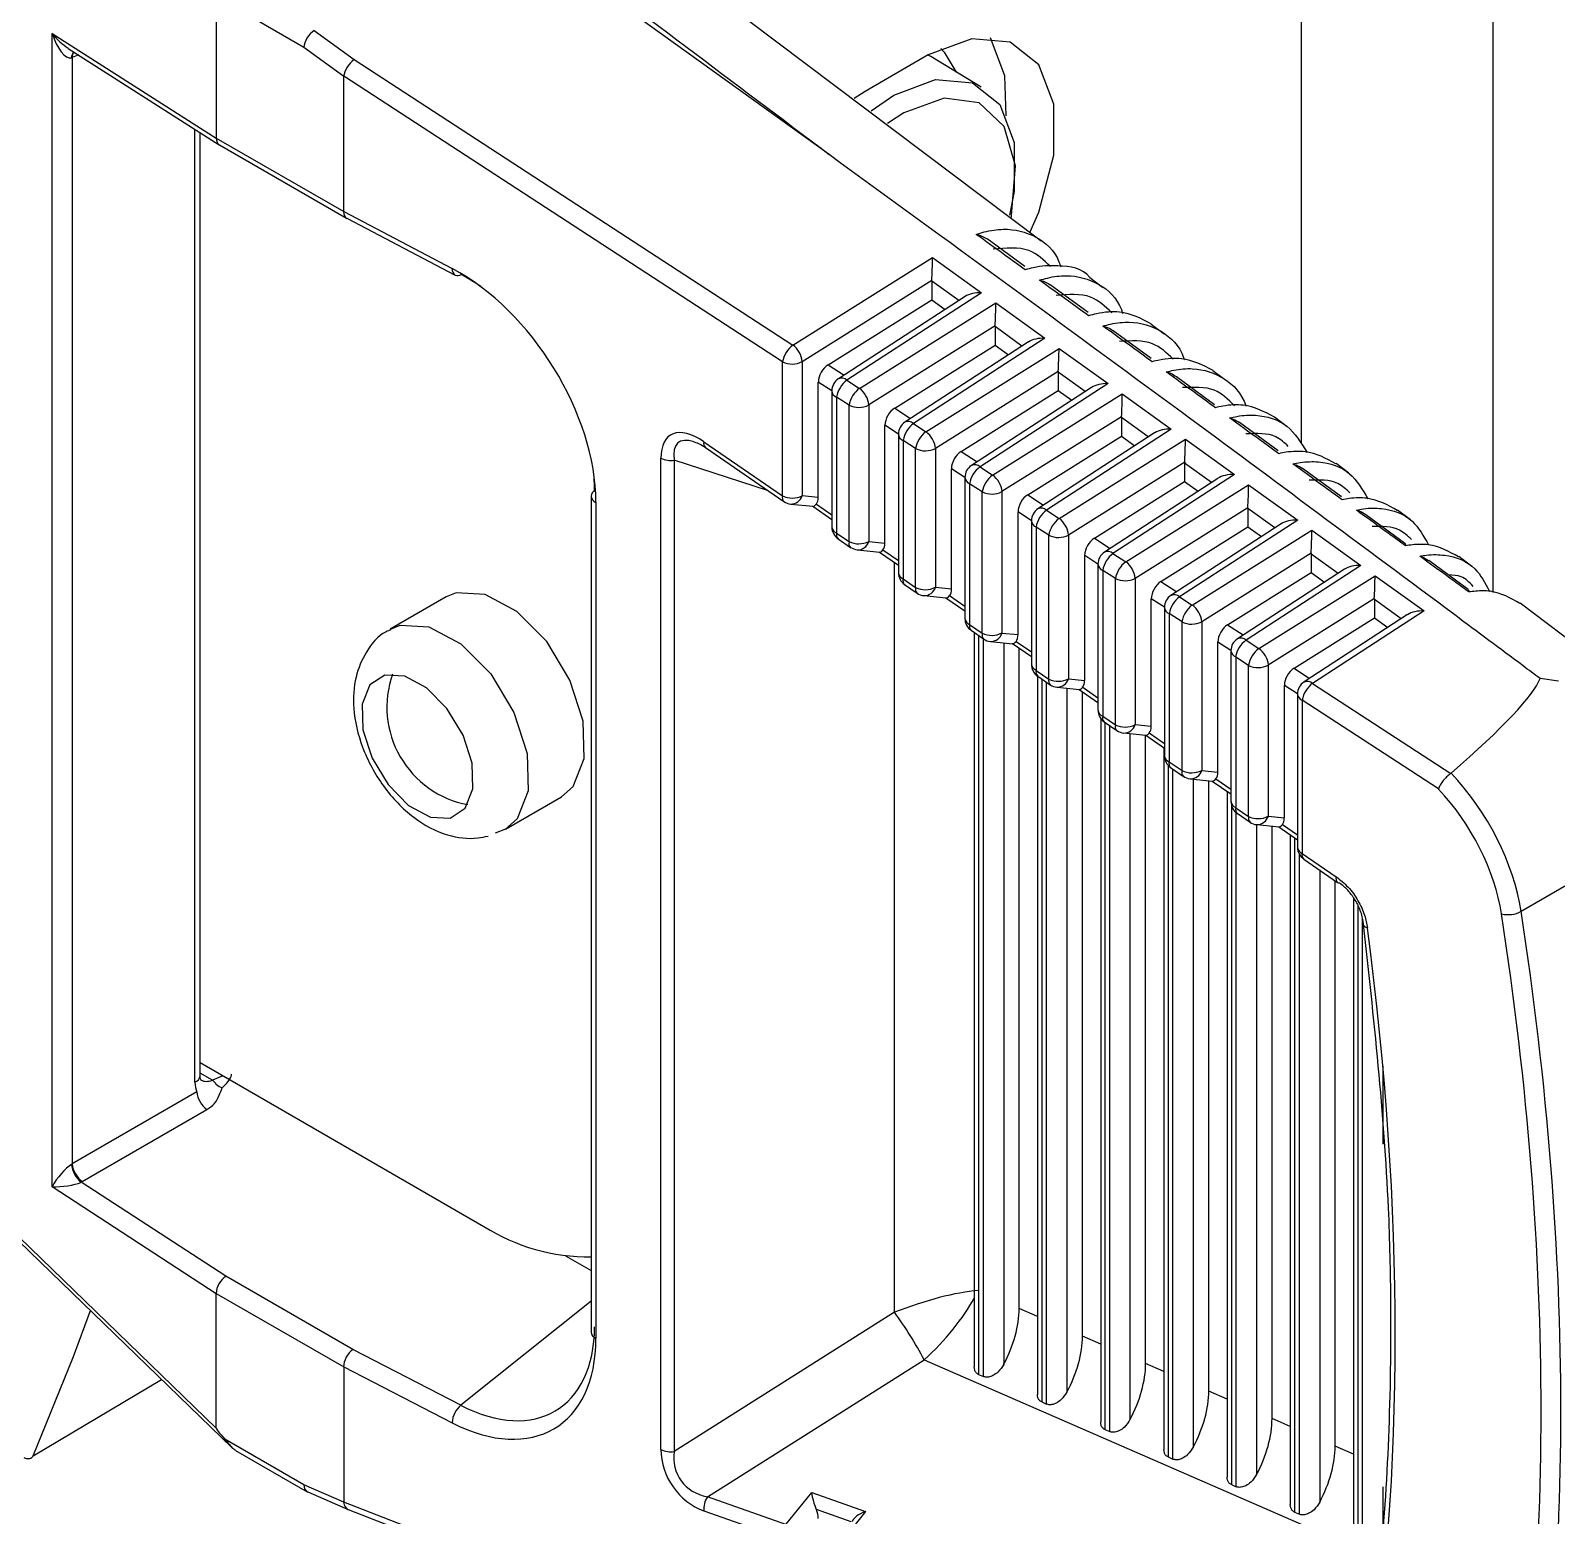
# Model space of a CAD drawing. Extents: x 2 to 136, y 1 to 99.
# Drawn here: x 102.617 to 103.675, y 80.724 to 81.753 of the extents above; entities that cross this region are included whole.
import ezdxf

# ---------------------------------------------------------------- set-up
doc = ezdxf.new("R2010")
doc.units = 0
doc.header["$MEASUREMENT"] = 0
doc.layers.add('OBJECT', color=7, linetype='CONTINUOUS')

msp = doc.modelspace()

# ---------------------------------------------------------------- linework, layer by layer
at = {"layer": 'OBJECT'}
for p, q in [((103.4985, 81.467), (103.4985, 88.5023)), ((103.6315, 81.3637), (103.6315, 88.4256)), ((103.1709, 81.6674), (102.9669, 81.8141)), ((103.3179, 81.6074), (103.0359, 81.82)), ((102.7459, 81.7724), (102.7459, 81.6789)), ((102.8066, 81.7417), (102.7517, 81.7733)), ((102.632, 81.7515), (102.7459, 81.6789)), ((102.632, 80.9517), (102.632, 81.7515)), ((102.8137, 81.7534), (102.8416, 81.7333)), ((102.6432, 81.7411), (102.7479, 81.6743)), ((102.8343, 81.7217), (102.8066, 81.7417)), ((102.6505, 81.7365), (102.6459, 81.7347)), ((102.6459, 81.7347), (102.6459, 80.9674)), ((102.8416, 81.7333), (103.1458, 81.5353)), ((103.2397, 81.7365), (103.1959, 81.7112)), ((103.2414, 81.7354), (103.2396, 81.7364)), ((103.2765, 81.7141), (103.2414, 81.7354)), ((103.1386, 81.5237), (102.8343, 81.7218)), ((102.8343, 81.6279), (102.8343, 81.7217)), ((103.1959, 81.7112), (103.1882, 81.7063)), ((103.2228, 81.6965), (103.2114, 81.689)), ((102.731, 81.0242), (102.731, 81.6851)), ((102.7346, 81.0287), (102.7346, 81.6828)), ((102.7459, 81.6789), (102.8343, 81.6279)), ((102.7459, 81.6789), (102.7459, 81.6789)), ((102.748, 81.6743), (102.8363, 81.6233)), ((102.8343, 81.6279), (102.9096, 81.5884)), ((102.8343, 81.6279), (102.8343, 81.6279)), ((102.8364, 81.6233), (102.9116, 81.5838)), ((103.3066, 81.5899), (103.2805, 81.6089)), ((103.1458, 81.5353), (103.2427, 81.5961)), ((103.2427, 81.5961), (103.2767, 81.5716)), ((103.2422, 81.5802), (103.1523, 81.5238)), ((103.2422, 81.5796), (103.2422, 81.5668)), ((103.2608, 81.5662), (103.2422, 81.5796)), ((103.3606, 81.5752), (103.3517, 81.5819)), ((103.2652, 81.569), (103.1774, 81.5119)), ((103.2767, 81.5716), (103.1833, 81.5109)), ((103.3505, 81.558), (103.3242, 81.5771)), ((103.1702, 81.5217), (103.2422, 81.5668)), ((103.1919, 81.5053), (103.2866, 81.5646)), ((103.2422, 81.5668), (103.2515, 81.5601)), ((103.2866, 81.5646), (103.3206, 81.5401)), ((103.286, 81.5486), (103.1985, 81.4938)), ((103.286, 81.5481), (103.286, 81.5353)), ((103.3047, 81.5346), (103.286, 81.5481)), ((103.4033, 81.543), (103.3944, 81.5497)), ((103.3091, 81.5375), (103.2235, 81.4819)), ((103.3206, 81.5401), (103.2294, 81.4809)), ((103.3944, 81.526), (103.368, 81.5453)), ((103.2164, 81.4916), (103.286, 81.5353)), ((103.2381, 81.4752), (103.3304, 81.533)), ((103.286, 81.5353), (103.2953, 81.5286)), ((103.3304, 81.533), (103.3644, 81.5086)), ((103.1386, 81.4307), (103.1386, 81.5237)), ((103.1523, 81.5238), (103.1523, 81.4309)), ((103.1702, 81.5217), (103.1813, 81.5145)), ((103.3299, 81.5171), (103.2446, 81.4637)), ((103.3299, 81.5165), (103.3299, 81.5038)), ((103.3485, 81.5031), (103.3299, 81.5165)), ((103.4443, 81.5121), (103.4371, 81.5175)), ((103.1634, 81.4298), (103.1634, 81.5097)), ((103.1728, 81.5036), (103.1634, 81.5097)), ((103.1833, 81.5109), (103.1919, 81.5053)), ((103.3529, 81.506), (103.2696, 81.4518)), ((103.3644, 81.5086), (103.2756, 81.4508)), ((103.4383, 81.494), (103.4118, 81.5134)), ((103.1728, 81.5035), (103.1728, 81.4092)), ((103.1848, 81.4936), (103.1761, 81.4992)), ((103.1761, 81.4992), (103.1761, 81.4049)), ((103.2625, 81.4616), (103.3299, 81.5038)), ((103.2843, 81.4452), (103.3742, 81.5015)), ((103.3299, 81.5038), (103.3392, 81.4971)), ((103.3742, 81.5015), (103.4082, 81.4771)), ((103.1848, 81.399), (103.1848, 81.4936)), ((103.1985, 81.4938), (103.1985, 81.3991)), ((103.2164, 81.4916), (103.2274, 81.4844)), ((103.3737, 81.4856), (103.2908, 81.4337)), ((103.3737, 81.485), (103.3737, 81.4722)), ((103.3923, 81.4716), (103.3737, 81.485)), ((103.4887, 81.4786), (103.4798, 81.4853)), ((103.2096, 81.398), (103.2096, 81.4797)), ((103.219, 81.4736), (103.2096, 81.4797)), ((103.219, 81.4735), (103.219, 81.3775)), ((103.2294, 81.4809), (103.2381, 81.4752)), ((103.3967, 81.4745), (103.3158, 81.4218)), ((103.4082, 81.4771), (103.3217, 81.4208)), ((103.4823, 81.462), (103.4555, 81.4816)), ((103.0841, 81.4682), (103.1386, 81.4307)), ((103.0851, 81.4643), (103.1396, 81.4268)), ((103.2309, 81.4635), (103.2223, 81.4692)), ((103.2223, 81.4692), (103.2223, 81.3732)), ((103.2309, 81.3672), (103.2309, 81.4635)), ((103.2446, 81.4637), (103.2446, 81.3674)), ((103.3087, 81.4315), (103.3737, 81.4722)), ((103.3305, 81.4151), (103.4181, 81.47)), ((103.3737, 81.4722), (103.383, 81.4655)), ((103.4181, 81.47), (103.4521, 81.4455)), ((103.0542, 80.7693), (103.0542, 81.4568)), ((103.0635, 81.4555), (103.0635, 80.768)), ((103.1283, 81.4345), (103.0635, 81.4555)), ((103.2625, 81.4616), (103.2736, 81.4544)), ((103.4176, 81.4541), (103.337, 81.4036)), ((103.4175, 81.4535), (103.4175, 81.4407)), ((103.4362, 81.4401), (103.4175, 81.4535)), ((103.5314, 81.4464), (103.5225, 81.4531)), ((103.2558, 81.3663), (103.2558, 81.4496)), ((103.2651, 81.4436), (103.2558, 81.4496)), ((103.2651, 81.4435), (103.2651, 81.3457)), ((103.2756, 81.4508), (103.2843, 81.4452)), ((103.4406, 81.4429), (103.3619, 81.3918)), ((103.4521, 81.4455), (103.3678, 81.3908)), ((103.5262, 81.43), (103.4993, 81.4497)), ((103.0059, 81.4306), (103.0059, 80.8508)), ((103.1523, 81.4309), (103.1634, 81.4298)), ((103.2771, 81.4335), (103.2684, 81.4392)), ((103.2684, 81.4392), (103.2684, 81.3415)), ((103.2771, 81.3355), (103.2771, 81.4335)), ((103.2908, 81.4337), (103.2908, 81.3356)), ((103.3087, 81.4315), (103.3197, 81.4244)), ((103.3549, 81.4015), (103.4175, 81.4407)), ((103.3767, 81.385), (103.4619, 81.4385)), ((103.4175, 81.4407), (103.4269, 81.434)), ((103.4619, 81.4385), (103.4959, 81.414)), ((103.0092, 81.4263), (103.0092, 80.8466)), ((103.1443, 81.4251), (103.1598, 81.4235)), ((103.1596, 81.4235), (103.1728, 81.4144)), ((103.1621, 81.4251), (103.1728, 81.4177)), ((103.3217, 81.4208), (103.3305, 81.4151)), ((103.4614, 81.4225), (103.3832, 81.3735)), ((103.4614, 81.422), (103.4614, 81.4092)), ((103.48, 81.4085), (103.4614, 81.422)), ((103.5741, 81.4141), (103.5651, 81.4209)), ((103.302, 81.3345), (103.302, 81.4196)), ((103.3112, 81.4135), (103.302, 81.4196)), ((103.3112, 81.4134), (103.3112, 81.314)), ((103.4844, 81.4114), (103.408, 81.3617)), ((103.4959, 81.414), (103.414, 81.3607)), ((103.5701, 81.3979), (103.5431, 81.4177)), ((103.1761, 81.4049), (103.1848, 81.399)), ((103.1772, 81.401), (103.1858, 81.395)), ((103.1985, 81.3991), (103.2096, 81.398)), ((103.3233, 81.4034), (103.3145, 81.4091)), ((103.3145, 81.4091), (103.3145, 81.3097)), ((103.3233, 81.3037), (103.3233, 81.4034)), ((103.337, 81.4036), (103.337, 81.3039)), ((103.3549, 81.4015), (103.3658, 81.3943)), ((103.4011, 81.3714), (103.4614, 81.4092)), ((103.4228, 81.355), (103.5058, 81.4069)), ((103.4614, 81.4092), (103.4707, 81.4025)), ((103.5058, 81.4069), (103.5398, 81.3825)), ((103.1905, 81.3933), (103.206, 81.3918)), ((103.2058, 81.3918), (103.219, 81.3827)), ((103.2082, 81.3933), (103.219, 81.386)), ((103.3482, 81.3028), (103.3482, 81.3895)), ((103.3574, 81.3835), (103.3482, 81.3895)), ((103.3678, 81.3908), (103.3767, 81.385)), ((103.5052, 81.391), (103.4294, 81.3435)), ((103.5052, 81.3904), (103.5052, 81.3777)), ((103.5239, 81.377), (103.5052, 81.3904)), ((103.6167, 81.3818), (103.6077, 81.3886)), ((103.2162, 80.8646), (103.2162, 81.3846)), ((103.3574, 81.3834), (103.3574, 81.2823)), ((103.3695, 81.3734), (103.3607, 81.3791)), ((103.3607, 81.3791), (103.3607, 81.278)), ((103.4472, 81.3413), (103.5052, 81.3777)), ((103.5283, 81.3799), (103.4542, 81.3317)), ((103.5398, 81.3825), (103.4601, 81.3307)), ((103.5052, 81.3777), (103.5146, 81.371)), ((103.6142, 81.3659), (103.5868, 81.386)), ((103.2223, 81.3732), (103.2309, 81.3672)), ((103.2233, 81.3692), (103.232, 81.3633)), ((103.2446, 81.3674), (103.2558, 81.3663)), ((103.3695, 81.2719), (103.3695, 81.3734)), ((103.3832, 81.3735), (103.3832, 81.2721)), ((103.4011, 81.3714), (103.412, 81.3643)), ((103.469, 81.3249), (103.5496, 81.3754)), ((103.5496, 81.3754), (103.5836, 81.351)), ((102.9053, 81.3607), (102.8664, 81.3382)), ((103.2366, 81.3616), (103.2522, 81.36)), ((103.2519, 81.36), (103.2651, 81.351)), ((103.2544, 81.3616), (103.2651, 81.3542)), ((103.3943, 81.271), (103.3943, 81.3594)), ((103.4035, 81.3535), (103.3943, 81.3594)), ((103.414, 81.3607), (103.4228, 81.355)), ((103.5491, 81.3595), (103.4755, 81.3134)), ((103.5491, 81.3589), (103.5491, 81.3461)), ((103.5677, 81.3455), (103.5491, 81.3589)), ((103.7289, 81.2966), (103.6502, 81.3564)), ((103.4035, 81.3534), (103.4035, 81.2506)), ((103.4157, 81.3433), (103.4068, 81.3491)), ((103.4068, 81.3491), (103.4068, 81.2463)), ((103.4934, 81.3113), (103.5491, 81.3461)), ((103.5721, 81.3484), (103.5003, 81.3017)), ((103.5836, 81.351), (103.5063, 81.3007)), ((103.5491, 81.3461), (103.5584, 81.3394)), ((103.2684, 81.3415), (103.2771, 81.3355)), ((103.2694, 81.3375), (103.2781, 81.3315)), ((103.2716, 81.336), (103.2716, 80.8267)), ((103.2908, 81.3356), (103.302, 81.3345)), ((103.4157, 81.2402), (103.4157, 81.3433)), ((103.4294, 81.3435), (103.4294, 81.2404)), ((103.4472, 81.3413), (103.4581, 81.3343)), ((103.2745, 81.334), (103.2745, 80.8215)), ((103.2779, 80.82), (103.2779, 81.3317)), ((103.2828, 81.3298), (103.2983, 81.3282)), ((103.292, 81.3289), (103.292, 80.8283)), ((103.2981, 81.3283), (103.3112, 81.3193)), ((103.3006, 81.3298), (103.3112, 81.3225)), ((103.3027, 80.8672), (103.3027, 81.3251)), ((103.4405, 81.2392), (103.4405, 81.3294)), ((103.4496, 81.3234), (103.4405, 81.3294)), ((103.4601, 81.3307), (103.469, 81.3249)), ((103.4496, 81.3233), (103.4496, 81.2188)), ((103.4618, 81.3132), (103.4529, 81.319)), ((103.4529, 81.319), (103.4529, 81.2145)), ((103.3145, 81.3097), (103.3233, 81.3037)), ((103.3154, 81.3059), (103.3154, 80.8076)), ((103.3156, 81.3058), (103.3243, 81.2998)), ((103.3184, 81.3038), (103.3184, 80.8024)), ((103.337, 81.3039), (103.3482, 81.3028)), ((103.4618, 81.2084), (103.4618, 81.3132)), ((103.4755, 81.3134), (103.4755, 81.2086)), ((103.4934, 81.3113), (103.5042, 81.3042)), ((103.6769, 81.3022), (103.664, 81.3041)), ((103.3217, 80.8009), (103.3217, 81.3015)), ((103.329, 81.298), (103.3445, 81.2965)), ((103.3358, 81.2974), (103.3358, 80.8092)), ((103.3443, 81.2965), (103.3574, 81.2875)), ((103.3466, 80.8481), (103.3466, 81.295)), ((103.3468, 81.2981), (103.3574, 81.2908)), ((103.4867, 81.2075), (103.4867, 81.2993)), ((103.4958, 81.2934), (103.4867, 81.2993)), ((103.4958, 81.2933), (103.4958, 81.1871)), ((103.5063, 81.3007), (103.6021, 81.2383)), ((103.4991, 81.289), (103.4991, 81.1828)), ((103.5936, 81.2275), (103.4991, 81.289)), ((103.3593, 81.2764), (103.3593, 80.7885)), ((103.3607, 81.278), (103.3695, 81.2719)), ((103.3617, 81.274), (103.3705, 81.268)), ((103.3622, 81.2737), (103.3622, 80.7833)), ((103.3832, 81.2721), (103.3943, 81.271)), ((103.3656, 80.7818), (103.3656, 81.2714)), ((103.3752, 81.2663), (103.3907, 81.2647)), ((103.3796, 81.2658), (103.3796, 80.7901)), ((103.3904, 80.829), (103.3904, 81.2648)), ((103.3905, 81.2648), (103.4035, 81.2558)), ((103.393, 81.2663), (103.4035, 81.259)), ((103.4031, 81.2561), (103.4031, 80.7694)), ((103.4061, 81.2439), (103.4061, 80.7642)), ((103.4068, 81.2463), (103.4157, 81.2402)), ((103.4078, 81.2423), (103.4167, 81.2362)), ((103.4094, 80.7627), (103.4094, 81.2412)), ((103.4294, 81.2404), (103.4405, 81.2392)), ((103.4213, 81.2345), (103.4369, 81.233)), ((103.4235, 81.2343), (103.4235, 80.771)), ((103.4342, 80.8099), (103.4342, 81.2332)), ((103.4367, 81.233), (103.4496, 81.2241)), ((103.4391, 81.2345), (103.4496, 81.2273)), ((103.6021, 81.2383), (103.6023, 81.2385)), ((102.9464, 81.1996), (102.9853, 81.2221)), ((103.447, 81.2259), (103.447, 80.7503)), ((103.4499, 81.2165), (103.4499, 80.7451)), ((103.4529, 81.2145), (103.4618, 81.2084)), ((103.4532, 80.7436), (103.4532, 81.2111)), ((103.454, 81.2106), (103.4629, 81.2045)), ((103.4755, 81.2086), (103.4867, 81.2075)), ((102.9464, 81.1996), (102.9394, 81.1968)), ((103.4673, 81.2028), (103.4673, 80.752)), ((103.4675, 81.2028), (103.483, 81.2012)), ((103.4781, 80.7908), (103.4781, 81.2017)), ((103.4828, 81.2012), (103.4958, 81.1923)), ((103.4853, 81.2028), (103.4958, 81.1956)), ((103.4908, 81.1958), (103.4908, 80.7312)), ((103.4937, 81.1937), (103.4937, 80.726)), ((103.7361, 81.1918), (103.6509, 81.1426)), ((103.4971, 80.7245), (103.4971, 81.1821)), ((103.4991, 81.1828), (103.5226, 81.1666)), ((103.5001, 81.1789), (103.5236, 81.1627)), ((103.5112, 81.1713), (103.5112, 80.7329)), ((103.5219, 80.7717), (103.5219, 81.1639)), ((103.5346, 81.152), (103.5346, 80.7121)), ((103.5376, 81.1468), (103.5376, 80.7069)), ((103.5409, 80.7054), (103.5409, 81.1375)), ((102.7346, 81.0378), (102.9315, 80.9241)), ((102.7432, 81.0255), (102.7346, 81.0304)), ((102.7505, 81.0286), (102.7432, 81.0255)), ((103.555, 81.0353), (103.555, 80.9812)), ((102.7324, 81.0174), (102.6459, 80.9674)), ((102.6529, 80.9552), (102.7394, 81.0052)), ((102.5524, 80.9684), (102.757, 80.7706)), ((102.7459, 80.7842), (102.5531, 80.9707)), ((102.7525, 80.8895), (102.6521, 80.9547)), ((102.632, 80.9517), (102.7459, 80.8777)), ((102.9881, 80.9038), (103.0059, 80.8935)), ((102.8405, 80.8387), (102.7525, 80.8895)), ((102.7459, 80.7842), (102.7459, 80.8777)), ((102.7459, 80.8777), (102.8343, 80.8267)), ((102.7459, 80.8777), (102.7459, 80.8777)), ((103.0059, 80.8722), (102.9156, 80.8001)), ((103.2162, 80.8646), (103.0635, 80.768)), ((103.3154, 80.8616), (103.3027, 80.8672)), ((102.9156, 80.8001), (102.8405, 80.8387)), ((103.3593, 80.8425), (103.3466, 80.8481)), ((103.0865, 80.7365), (103.2368, 80.8316)), ((103.2368, 80.8316), (103.5525, 80.6942)), ((103.4031, 80.8234), (103.3904, 80.829)), ((102.6189, 80.7651), (102.708, 80.818)), ((102.8343, 80.8267), (102.8343, 80.7328)), ((102.8343, 80.8267), (102.9096, 80.788)), ((103.2745, 80.8215), (103.2779, 80.82)), ((103.447, 80.8044), (103.4342, 80.8099)), ((103.3184, 80.8024), (103.3217, 80.8009)), ((103.4908, 80.7853), (103.4781, 80.7908)), ((102.8066, 80.7449), (102.7517, 80.7766)), ((103.3622, 80.7833), (103.3656, 80.7818)), ((102.7593, 80.7688), (102.8089, 80.7401)), ((103.4061, 80.7642), (103.4094, 80.7627)), ((103.5346, 80.7662), (103.5219, 80.7717)), ((102.8343, 80.7328), (102.8066, 80.7449)), ((103.4499, 80.7451), (103.4532, 80.7436)), ((103.555, 80.7435), (103.555, 80.7138)), ((102.8093, 80.74), (102.8373, 80.7278)), ((103.1386, 80.6148), (102.8343, 80.7328)), ((103.141, 80.7174), (103.0865, 80.7365)), ((103.141, 80.7174), (103.1589, 80.7395)), ((103.1589, 80.7395), (103.1961, 80.7264)), ((102.8374, 80.7277), (103.1417, 80.6097)), ((103.0841, 80.7268), (103.1386, 80.7077)), ((103.1863, 80.7193), (103.1621, 80.7278)), ((103.1961, 80.7264), (103.1785, 80.7042)), ((103.4937, 80.726), (103.4971, 80.7245))]:
    msp.add_line(p, q, dxfattribs=at)
at = {"layer": 'OBJECT', "flags": 128}
for points in [[(103.2937, 81.6944), (103.2928, 81.722), (103.2829, 81.7484)], [(103.3103, 81.6138), (103.3163, 81.6276), (103.3268, 81.667), (103.3268, 81.7024), (103.3163, 81.7297), (103.2965, 81.7454), (103.27, 81.7478), (103.2397, 81.7365)], [(103.2484, 81.741), (103.2507, 81.7384), (103.2591, 81.7247)], [(103.2, 81.6978), (103.2158, 81.7086), (103.2448, 81.7195), (103.2703, 81.7172), (103.2893, 81.7021), (103.2993, 81.6759), (103.2993, 81.6419), (103.2961, 81.6254)], [(103.2971, 81.6232), (103.2975, 81.6253), (103.3002, 81.6597), (103.2924, 81.6869), (103.2751, 81.7033), (103.2508, 81.7066), (103.2228, 81.6965)], [(102.9853, 81.2221), (102.9934, 81.2292), (103.0011, 81.2486), (103.0003, 81.2745), (102.9912, 81.303), (102.9751, 81.3297), (102.9544, 81.3506), (102.9323, 81.3624), (102.9122, 81.3635), (102.9053, 81.3607)], [(102.8666, 81.3383), (102.8734, 81.341), (102.8934, 81.34), (102.9155, 81.3281), (102.9362, 81.3073), (102.9523, 81.2806), (102.9615, 81.2521), (102.9622, 81.2262), (102.9545, 81.2068), (102.9464, 81.1996)], [(102.8628, 81.3064), (102.8524, 81.2996), (102.8471, 81.2862), (102.8476, 81.2684), (102.8539, 81.2488), (102.865, 81.2305), (102.8792, 81.2161), (102.8944, 81.208), (102.9082, 81.2073), (102.9185, 81.2141), (102.9239, 81.2275), (102.9233, 81.2453), (102.917, 81.2648), (102.9059, 81.2832), (102.8917, 81.2976), (102.8766, 81.3057), (102.8628, 81.3064)], [(103.5443, 81.1311), (103.5434, 81.1315), (103.5426, 81.1319), (103.542, 81.1325), (103.5415, 81.1331), (103.5412, 81.1337), (103.5411, 81.1343), (103.5412, 81.135), (103.5414, 81.1357)], [(102.6189, 80.7651), (102.6469, 80.834), (102.6587, 80.8657)]]:
    msp.add_lwpolyline(points, dxfattribs=at)
at = {"layer": 'OBJECT'}
for centre, radius, start, end in [((102.6516, 81.7345), 0.00619, 138.0804, 179.7259), ((102.6526, 81.7345), 0.00674, 142.7614, 178.146), ((102.9142, 81.5877), 0.00467, 171.7443, 236.497), ((102.9133, 81.5877), 0.00424, 246.7359, 303.6449), ((103.1568, 81.5205), 0.0185, 126.6236, 170.2007), ((103.1359, 81.5222), 0.0165, 5.8549, 53.2354), ((103.1453, 81.5377), 0.0155, 244.5111, 296.9454), ((103.1828, 81.5035), 0.01, 123.0323, 180), ((103.1943, 81.4961), 0.0185, 126.6225, 170.2003), ((103.1796, 81.5069), 0.00546, 46.9466, 113.9363), ((103.203, 81.4905), 0.0185, 126.6225, 170.2003), ((103.1821, 81.4921), 0.0165, 5.8571, 53.2322), ((103.1778, 81.504), 0.00502, 184.958, 250.352), ((103.1914, 81.5076), 0.0155, 244.511, 296.9449), ((103.229, 81.4735), 0.01, 123.0323, 180), ((103.224, 81.4739), 0.00502, 184.9403, 250.3697), ((103.2405, 81.4661), 0.0185, 126.6246, 170.2003), ((103.2257, 81.4769), 0.00546, 46.9441, 113.9359), ((103.2491, 81.4604), 0.0185, 126.6258, 170.1995), ((103.2283, 81.462), 0.0165, 5.854, 53.2364), ((103.0878, 81.4671), 0.00391, 163.0585, 225.9595), ((103.2376, 81.4775), 0.0155, 244.511, 296.9459), ((103.0609, 81.4709), 0.0156, 244.6839, 279.5483), ((103.2751, 81.4435), 0.01, 123.0323, 180), ((103.2719, 81.4468), 0.00546, 46.942, 113.9425), ((103.2701, 81.4439), 0.00501, 184.9377, 250.3723), ((103.2866, 81.436), 0.0185, 126.6258, 170.199), ((103.2953, 81.4303), 0.0185, 126.623, 170.1998), ((103.2745, 81.432), 0.0165, 5.8552, 53.2341), ((103.0105, 81.4303), 0.00463, 119.49, 176.0522), ((103.0109, 81.431), 0.00506, 185.2925, 250.02), ((103.1423, 81.4296), 0.00391, 163.057, 225.961), ((103.1453, 81.4447), 0.0155, 244.5111, 296.9454), ((103.1444, 81.4333), 0.00822, 269.0414, 343.1358), ((103.2838, 81.4475), 0.0155, 244.511, 296.9449), ((103.1453, 81.435), 0.01, 235.4819, 264.2993), ((103.3212, 81.4134), 0.01, 123.0323, 180), ((103.3327, 81.406), 0.0185, 126.6212, 170.2016), ((103.318, 81.4168), 0.00546, 46.9493, 113.9291), ((103.3162, 81.4139), 0.00501, 184.9374, 250.3707), ((103.3415, 81.4003), 0.0185, 126.6261, 170.1992), ((103.3206, 81.4019), 0.0165, 5.854, 53.2364), ((103.1828, 81.4092), 0.01, 180, 235.4819), ((103.178, 81.4097), 0.00517, 186.0146, 249.2954), ((103.1799, 81.4038), 0.00391, 163.0657, 225.9571), ((103.1885, 81.3978), 0.00391, 163.0596, 225.9632), ((103.1914, 81.413), 0.0155, 244.511, 296.9449), ((103.1906, 81.4015), 0.00822, 269.0463, 343.1305), ((103.33, 81.4174), 0.0155, 244.5119, 296.9451), ((103.1915, 81.4033), 0.01, 235.4819, 264.2993), ((103.3674, 81.3834), 0.01, 123.0323, 180), ((103.3789, 81.376), 0.0185, 126.6258, 170.199), ((103.3641, 81.3868), 0.00546, 46.9477, 113.9368), ((103.3624, 81.3838), 0.00502, 184.958, 250.352), ((103.3877, 81.3702), 0.0185, 126.6225, 170.2008), ((103.3668, 81.3719), 0.0165, 5.8543, 53.235), ((103.229, 81.3775), 0.01, 180, 235.4819), ((103.2241, 81.378), 0.00516, 185.9995, 249.3105), ((103.226, 81.372), 0.00391, 163.0581, 225.9582), ((103.2347, 81.3661), 0.00391, 163.0585, 225.9595), ((103.2376, 81.3812), 0.0155, 244.511, 296.9459), ((103.2368, 81.3698), 0.00822, 269.0446, 343.1324), ((103.3761, 81.3874), 0.0155, 244.5099, 296.9455), ((103.2376, 81.3715), 0.01, 235.4819, 264.2993), ((103.4135, 81.3534), 0.01, 123.0323, 180), ((103.425, 81.3459), 0.0185, 126.6246, 170.2003), ((103.4103, 81.3567), 0.00546, 46.9441, 113.9359), ((103.2751, 81.3457), 0.01, 180, 235.4819), ((103.2702, 81.3463), 0.00516, 185.9995, 249.3105), ((103.4085, 81.3538), 0.00502, 184.9403, 250.3697), ((103.4338, 81.3402), 0.0185, 126.6258, 170.199), ((103.413, 81.3418), 0.0165, 5.8547, 53.2347), ((103.2721, 81.3403), 0.00391, 163.0569, 225.9611), ((103.2809, 81.3343), 0.00391, 163.0657, 225.9571), ((103.2838, 81.3495), 0.0155, 244.511, 296.9449), ((103.283, 81.338), 0.00822, 269.0448, 343.1322), ((103.4223, 81.3573), 0.0155, 244.5122, 296.9448), ((103.2838, 81.3397), 0.01, 235.4819, 264.2993), ((103.4596, 81.3233), 0.01, 123.0323, 180), ((103.4711, 81.3159), 0.0185, 126.6273, 170.1956), ((103.4564, 81.3267), 0.00546, 46.9484, 113.9345), ((103.48, 81.3101), 0.0185, 126.6212, 170.2021), ((103.4592, 81.3117), 0.0165, 5.8552, 53.2351), ((103.3212, 81.314), 0.01, 180, 235.4819), ((103.3164, 81.3146), 0.00516, 185.9978, 249.3103), ((103.4546, 81.3238), 0.00501, 184.9374, 250.3707), ((102.9331, 81.2843), 0.0689, 160.733, 259.2616), ((103.3183, 81.3086), 0.00391, 163.0673, 225.9555), ((103.327, 81.3026), 0.00391, 163.0585, 225.9595), ((103.33, 81.3177), 0.0155, 244.5119, 296.9451), ((103.3291, 81.3063), 0.00822, 269.0446, 343.1324), ((103.4685, 81.3272), 0.0155, 244.5099, 296.946), ((103.33, 81.308), 0.01, 235.4819, 264.2993), ((103.5058, 81.2933), 0.01, 123.0323, 180), ((103.5008, 81.2937), 0.00502, 184.958, 250.352), ((103.5173, 81.2859), 0.0185, 126.6225, 170.2003), ((103.5026, 81.2969), 0.00527, 45.5779, 115.3006), ((103.3674, 81.2823), 0.01, 180, 235.4819), ((103.3625, 81.2828), 0.00517, 186.0162, 249.2938), ((103.3644, 81.2769), 0.00391, 163.0657, 225.9571), ((103.3732, 81.2708), 0.00391, 163.0637, 225.9592), ((103.3761, 81.2859), 0.0155, 244.5099, 296.9455), ((103.3753, 81.2745), 0.00822, 269.0426, 343.1346), ((103.3762, 81.2762), 0.01, 235.4819, 264.2993), ((103.4135, 81.2506), 0.01, 180, 235.4819), ((103.4086, 81.2511), 0.00516, 185.9995, 249.3105), ((103.4105, 81.2451), 0.00391, 163.0585, 225.9595), ((103.4194, 81.239), 0.00391, 163.0585, 225.9595), ((103.4223, 81.2542), 0.0155, 244.5122, 296.9448), ((103.4215, 81.2427), 0.00822, 269.0464, 343.1307), ((103.4223, 81.2445), 0.01, 235.4819, 264.2993), ((103.4596, 81.2188), 0.01, 180, 235.4819), ((103.4548, 81.2194), 0.00516, 185.9992, 249.3089), ((103.4567, 81.2134), 0.00391, 163.0677, 225.9551), ((103.4656, 81.2073), 0.00391, 163.0657, 225.9571), ((103.4685, 81.2224), 0.0155, 244.5099, 296.946), ((103.4677, 81.211), 0.00822, 269.0434, 343.1337), ((103.4685, 81.2127), 0.01, 235.4819, 264.2993), ((103.5058, 81.1871), 0.01, 180, 235.4819), ((103.5008, 81.1875), 0.00502, 184.958, 250.352), ((103.5028, 81.1817), 0.00391, 163.0673, 225.9555), ((103.5263, 81.1655), 0.00391, 163.0657, 225.9571), ((103.5249, 81.1646), 0.00233, 236.2887, 272.2864), ((103.6419, 81.1589), 0.0186, 255.6358, 299.0054), ((102.7295, 81.0291), 0.00516, 287.6282, 354.5152), ((102.7362, 81.0157), 0.012, 34.8955, 54.5717), ((102.755, 81.033), 0.0137, 229.5407, 248.5227), ((102.7506, 81.0197), 0.0184, 187.4744, 232.5266), ((102.665, 80.9696), 0.0197, 187.2131, 229.0062), ((102.6641, 80.9698), 0.0184, 187.4754, 232.5246), ((103.0038, 81.0374), 0.1344, 237.4676, 270.91), ((103.0091, 80.7121), 0.2572, 27.6898, 36.3551), ((103.0109, 80.8513), 0.00506, 185.2925, 250.02), ((102.9258, 80.7874), 0.0163, 128.7776, 177.8128), ((103.0609, 80.7834), 0.0156, 244.6839, 279.5483), ((103.0989, 80.7283), 0.0149, 146.4413, 185.6923)]:
    msp.add_arc(centre, radius, start, end, dxfattribs=at)
for centre, major_axis, ratio, start_param, end_param in [((98.667, 83.0154), (13.5348, -9.6488), 0.094709, 1.299778, 1.31529), ((102.6394, 81.7554), (-0.0061, 0.0208), 0.380972, 1.644662, 3.12832), ((102.6394, 81.7554), (-0.0139, 0.0162), 0.382704, 1.480977, 2.240346), ((102.8136, 81.7457), (0.00543, 0.00841), 0.541118, 0.864711, 2.383148), ((102.8717, 81.7122), (0.0583, -0.041), 0.108829, 3.070323, 3.096503), ((102.6394, 81.739), (0.00998, -0.0013), 0.470077, 5.417555, 5.471635), ((102.8411, 81.7259), (0.00565, 0.00825), 0.488283, 0.880431, 2.392513), ((102.9752, 81.6295), (0.1409, -0.0924), 0.040839, 3.162007, 3.168361), ((102.7531, 81.6829), (0.00519, 0.00855), 0.594217, 2.369233, 3.154712), ((102.8411, 81.632), (0.00482, 0.00876), 0.560658, 2.344748, 3.152958), ((103.2422, 81.5887), (0.0004, 0.012), 0.026825, 3.925085, 5.373421), ((102.9088, 81.4781), (-0.0726, 0.1139), 0.608944, 3.904062, 5.467262), ((102.9155, 81.4824), (-0.0676, 0.1053), 0.60375, 5.317985, 5.465646), ((103.2493, 81.5836), (0.00502, 0.00868), 0.583023, 2.282332, 2.352433), ((103.2762, 81.5643), (0.014, -0.0003), 0.527029, 1.548181, 2.485158), ((103.2861, 81.5572), (0.0004, 0.012), 0.026825, 3.925085, 5.373421), ((103.2931, 81.5521), (0.00502, 0.00868), 0.583023, 2.282332, 2.352433), ((103.3201, 81.5327), (0.014, -0.0003), 0.527029, 1.548181, 2.485158), ((103.3299, 81.5257), (0.0004, 0.012), 0.026825, 3.925085, 5.373421), ((103.1706, 81.5137), (0.00503, 0.00865), 0.586689, 0.839421, 2.351503), ((103.337, 81.5206), (0.00502, 0.00868), 0.583023, 2.282332, 2.352433), ((103.3639, 81.5012), (0.014, -0.0003), 0.527029, 1.548181, 2.485158), ((103.3738, 81.4941), (0.0004, 0.012), 0.026825, 3.925085, 5.373421), ((103.2168, 81.4837), (0.00503, 0.00865), 0.586689, 0.839421, 2.351503), ((103.3808, 81.489), (0.00502, 0.00868), 0.583023, 2.282332, 2.352433), ((103.0897, 81.4263), (-0.0288, 0.0466), 0.44344, 5.493279, 6.904804), ((103.4078, 81.4697), (0.014, -0.0003), 0.527029, 1.548181, 2.485158), ((103.0964, 81.4306), (-0.0302, 0.037), 0.376374, 5.756416, 6.859272), ((103.4176, 81.4626), (0.0004, 0.012), 0.026825, 3.925085, 5.373421), ((103.2629, 81.4536), (0.00503, 0.00865), 0.586689, 0.839421, 2.351503), ((103.4247, 81.4575), (0.00502, 0.00868), 0.583023, 2.282332, 2.352433), ((102.9155, 81.4824), (-0.0676, 0.1053), 0.60375, 3.902446, 3.993627), ((103.4516, 81.4382), (0.014, -0.0003), 0.527029, 1.548181, 2.485158), ((103.3091, 81.4236), (0.00503, 0.00865), 0.586689, 0.839421, 2.351503), ((103.4614, 81.4311), (0.0004, 0.012), 0.026825, 3.925085, 5.373421), ((103.1631, 81.4332), (0.00354, 0.00967), 0.277978, 3.070296, 3.818939), ((103.156, 81.434), (-0.00469, 0.00996), 0.580588, 3.41279, 4.030522), ((103.4685, 81.426), (0.00502, 0.00868), 0.583023, 2.282332, 2.352433), ((103.4954, 81.4066), (0.014, -0.0003), 0.527029, 1.548181, 2.485158), ((103.3553, 81.3935), (0.00503, 0.00865), 0.586689, 0.839421, 2.351503), ((103.5053, 81.3996), (0.0004, 0.012), 0.026825, 3.925085, 5.373421), ((103.2093, 81.4015), (0.00354, 0.00967), 0.277978, 3.070296, 3.818939), ((103.2022, 81.4022), (-0.00469, 0.00996), 0.580588, 3.41279, 4.030522), ((103.5124, 81.3945), (0.00502, 0.00868), 0.583023, 2.282332, 2.352433), ((103.5393, 81.3751), (0.014, -0.0003), 0.527029, 1.548181, 2.485158), ((103.4015, 81.3634), (0.00503, 0.00865), 0.586689, 0.839421, 2.351503), ((103.5491, 81.368), (0.0004, 0.012), 0.026825, 3.925085, 5.373421), ((103.2555, 81.3697), (0.00354, 0.00967), 0.277978, 3.070296, 3.818939), ((103.2484, 81.3704), (-0.00469, 0.00996), 0.580588, 3.41279, 4.030522), ((103.5562, 81.3629), (0.00502, 0.00868), 0.583023, 2.282332, 2.352433), ((103.5831, 81.3436), (0.014, -0.0003), 0.527029, 1.548181, 2.485158), ((103.4477, 81.3334), (0.00503, 0.00865), 0.586689, 0.839421, 2.351503), ((103.3017, 81.338), (0.00354, 0.00967), 0.277978, 3.070296, 3.818939), ((103.2945, 81.3387), (-0.00469, 0.00996), 0.580588, 3.41279, 4.030522), ((103.4938, 81.3033), (0.00503, 0.00865), 0.586689, 0.839421, 2.351503), ((102.0336, 80.2876), (1.6308, 1.0245), 0.0499, 5.97324, 6.214353), ((103.3479, 81.3062), (0.00354, 0.00967), 0.277978, 3.070296, 3.818939), ((103.3407, 81.3069), (-0.00469, 0.00996), 0.580588, 3.41279, 4.030522), ((103.394, 81.2744), (0.00354, 0.00967), 0.277978, 3.070296, 3.818939), ((103.3869, 81.2752), (-0.00469, 0.00996), 0.580588, 3.41279, 4.030522), ((103.4402, 81.2427), (0.00354, 0.00967), 0.277978, 3.070296, 3.818939), ((103.4331, 81.2434), (-0.00469, 0.00996), 0.580588, 3.41279, 4.030522), ((103.5634, 81.1707), (-0.0646, 0.1012), 0.604584, 4.082188, 5.018809), ((103.5567, 81.1664), (-0.0596, 0.0926), 0.606975, 4.079515, 5.001048), ((103.4864, 81.2109), (0.00354, 0.00967), 0.277978, 3.070296, 3.818939), ((103.4792, 81.2116), (-0.00469, 0.00996), 0.580588, 3.41279, 4.030522), ((101.9972, 81.6621), (-1.2131, 1.885), 0.606975, 3.716007, 4.079515), ((102.0038, 81.6664), (-1.2181, 1.8937), 0.606848, 3.71615, 4.079658), ((101.9479, 81.6876), (-1.1759, 1.8255), 0.606958, 3.742743, 4.051772), ((102.6455, 80.9673), (0.1107, 0.0629), 0.11127, 5.875651, 6.249662), ((102.7503, 81.0335), (0.0143, 0.0206), 0.62527, 2.408059, 2.785992), ((102.7438, 81.038), (0.0094, 0.0118), 0.653417, 3.242256, 3.971132), ((102.6394, 80.9555), (0.0095, 0.0123), 0.262244, 0.597902, 2.08156), ((102.6394, 80.9719), (0.00993, 0.00183), 0.66592, 5.234349, 5.288429), ((102.6394, 80.9555), (0.0153, 0.0015), 0.233774, 4.17929, 5.662948), ((102.64, 80.9642), (0.02, 0.0017), 0.625176, 5.304504, 5.358584), ((102.7531, 80.8817), (0.00523, 0.00853), 0.591402, 0.888066, 2.371596), ((103.2318, 80.8551), (0.0598, 0.0207), 0.225528, 0.707549, 1.754747), ((103.2318, 80.8551), (0.0439, 0.0459), 0.320773, 4.499237, 5.424437), ((103.2599, 80.8428), (0.0302, 0.0522), 0.581784, 4.770172, 5.495103), ((102.9155, 80.9033), (-0.0665, 0.1065), 0.60747, 2.343934, 3.907134), ((102.8411, 80.8309), (0.00479, 0.00878), 0.563255, 0.858917, 2.342447), ((102.9088, 80.899), (-0.0728, 0.1143), 0.605309, 2.338179, 3.901379), ((103.3038, 80.8237), (0.0302, 0.0522), 0.581784, 4.770172, 5.495103), ((103.3476, 80.8047), (0.0302, 0.0522), 0.581784, 4.770172, 5.495103), ((103.3914, 80.7856), (0.0302, 0.0522), 0.581784, 4.770172, 5.495103), ((103.4353, 80.7665), (0.0302, 0.0522), 0.581784, 4.770172, 5.495103), ((102.8764, 80.6691), (0.1304, -0.1154), 0.036351, 3.173733, 3.474403), ((103.0897, 80.7629), (-0.0222, 0.0333), 0.831459, 0.896071, 2.307597), ((103.0964, 80.7672), (0.0295, 0.0174), 0.875291, 2.521504, 3.93303), ((103.4791, 80.7474), (0.0302, 0.0522), 0.581784, 4.770172, 5.495103), ((102.8136, 80.749), (0.00451, 0.00894), 0.611471, 2.321597, 3.176109), ((102.9752, 80.6786), (0.141, -0.0544), 0.050809, 3.161195, 3.167549), ((102.8411, 80.737), (0.00381, 0.00925), 0.627458, 2.280628, 3.1544), ((103.1631, 80.7341), (-0.0033, 0.0116), 0.259069, 1.012856, 2.067267), ((103.156, 80.7252), (-0.00441, 0.00973), 0.616481, 4.078004, 4.695736), ((103.2004, 80.721), (0.014, 0.0041), 0.443879, 1.75013, 2.804542)]:
    msp.add_ellipse(centre, major_axis=major_axis, ratio=ratio, start_param=start_param, end_param=end_param, dxfattribs=at)
for points, knots in [([(103.664, 81.3041), (103.6601, 81.307), (103.6404, 81.3217), (103.5575, 81.3834), (103.3979, 81.5021), (103.2525, 81.608), (103.1709, 81.6674)], [0, 0, 0, 0, 0.024148, 0.120739, 0.507103, 1, 1, 1, 1]), ([(103.2729, 81.6121), (103.2747, 81.6127), (103.2812, 81.6147), (103.2961, 81.6168), (103.3151, 81.6118), (103.328, 81.6005), (103.3312, 81.5907), (103.3316, 81.5895)], [0, 0, 0, 0, 0.0714199, 0.2475162, 0.5990887, 0.9509873, 1, 1, 1, 1]), ([(103.307, 81.5875), (103.3023, 81.5909), (103.2909, 81.5991), (103.2796, 81.6073), (103.2729, 81.6121)], [0, 0, 0, 0, 0.412559, 1, 1, 1, 1]), ([(103.2729, 81.6121), (103.2729, 81.6121), (103.2743, 81.6119), (103.2771, 81.6111), (103.2793, 81.6096), (103.2805, 81.6089)], [0, 0, 0, 0, 0.0151826, 0.4911943, 1, 1, 1, 1]), ([(103.3244, 81.5899), (103.3198, 81.5943), (103.3094, 81.6042), (103.2935, 81.6026), (103.2846, 81.6018)], [0, 0, 0, 0, 0.4445621, 1, 1, 1, 1]), ([(103.3519, 81.5821), (103.3518, 81.5822), (103.3469, 81.5887), (103.3326, 81.5908), (103.3167, 81.5902), (103.3088, 81.588), (103.307, 81.5875)], [0, 0, 0, 0, 0.004059, 0.545301, 0.892432, 1, 1, 1, 1]), ([(103.3168, 81.5803), (103.3187, 81.5809), (103.325, 81.5827), (103.3399, 81.5845), (103.3587, 81.579), (103.3711, 81.5677), (103.3742, 81.5582), (103.3745, 81.5573)], [0, 0, 0, 0, 0.071394, 0.250149, 0.607067, 0.964322, 1, 1, 1, 1]), ([(103.3509, 81.5557), (103.3462, 81.5591), (103.3349, 81.5673), (103.3235, 81.5755), (103.3168, 81.5803)], [0, 0, 0, 0, 0.412531, 1, 1, 1, 1]), ([(103.3168, 81.5803), (103.3169, 81.5803), (103.3181, 81.5801), (103.3208, 81.5793), (103.323, 81.5779), (103.3242, 81.5771)], [0, 0, 0, 0, 0.015499, 0.458336, 1, 1, 1, 1]), ([(103.367, 81.5577), (103.3624, 81.5621), (103.3524, 81.5717), (103.3369, 81.5705), (103.3284, 81.5698)], [0, 0, 0, 0, 0.448721, 1, 1, 1, 1]), ([(103.3945, 81.5499), (103.3876, 81.5536), (103.3763, 81.5594), (103.3602, 81.5581), (103.3527, 81.5561), (103.3509, 81.5557)], [0, 0, 0, 0, 0.553496, 0.891306, 1, 1, 1, 1]), ([(103.3608, 81.5485), (103.3626, 81.549), (103.3689, 81.5507), (103.3836, 81.5522), (103.4022, 81.5463), (103.4142, 81.5348), (103.4171, 81.5256), (103.4173, 81.5251)], [0, 0, 0, 0, 0.071376, 0.252912, 0.615424, 0.978292, 1, 1, 1, 1]), ([(103.3949, 81.5238), (103.3902, 81.5272), (103.3788, 81.5355), (103.3675, 81.5437), (103.3608, 81.5485)], [0, 0, 0, 0, 0.412496, 1, 1, 1, 1]), ([(103.3608, 81.5485), (103.3608, 81.5485), (103.362, 81.5483), (103.3646, 81.5475), (103.3667, 81.5461), (103.368, 81.5453)], [0, 0, 0, 0, 0.015838, 0.423185, 1, 1, 1, 1]), ([(103.4095, 81.5255), (103.4051, 81.5298), (103.3953, 81.5393), (103.3804, 81.5383), (103.3723, 81.5378)], [0, 0, 0, 0, 0.4531929, 1, 1, 1, 1]), ([(103.4372, 81.5177), (103.4303, 81.5213), (103.4194, 81.527), (103.4037, 81.5259), (103.3966, 81.5242), (103.3949, 81.5238)], [0, 0, 0, 0, 0.5632031, 0.8902785, 1, 1, 1, 1]), ([(103.4047, 81.5167), (103.4065, 81.5171), (103.4127, 81.5187), (103.4274, 81.5198), (103.4457, 81.5135), (103.4572, 81.5019), (103.46, 81.493), (103.46, 81.4929)], [0, 0, 0, 0, 0.0713669, 0.2558178, 0.6241954, 0.9929464, 1, 1, 1, 1]), ([(103.4388, 81.4919), (103.4341, 81.4953), (103.4228, 81.5036), (103.4114, 81.5118), (103.4047, 81.5167)], [0, 0, 0, 0, 0.412465, 1, 1, 1, 1]), ([(103.4047, 81.5167), (103.4048, 81.5167), (103.4058, 81.5164), (103.4084, 81.5157), (103.4105, 81.5143), (103.4118, 81.5135)], [0, 0, 0, 0, 0.016193, 0.385524, 1, 1, 1, 1]), ([(103.452, 81.4933), (103.4477, 81.4976), (103.4383, 81.5068), (103.4239, 81.5061), (103.4161, 81.5058)], [0, 0, 0, 0, 0.458017, 1, 1, 1, 1]), ([(103.4798, 81.4854), (103.473, 81.489), (103.4624, 81.4946), (103.4473, 81.4938), (103.4406, 81.4923), (103.4388, 81.4919)], [0, 0, 0, 0, 0.573828, 0.889181, 1, 1, 1, 1]), ([(103.4487, 81.4848), (103.4504, 81.4852), (103.4566, 81.4866), (103.471, 81.4873), (103.4897, 81.4815), (103.4983, 81.4676), (103.5024, 81.4608)], [0, 0, 0, 0, 0.071817, 0.260509, 0.637405, 1, 1, 1, 1]), ([(103.4828, 81.46), (103.4781, 81.4634), (103.4667, 81.4717), (103.4554, 81.4799), (103.4487, 81.4848)], [0, 0, 0, 0, 0.412428, 1, 1, 1, 1]), ([(103.4487, 81.4848), (103.4487, 81.4848), (103.4496, 81.4846), (103.4521, 81.4838), (103.4542, 81.4825), (103.4556, 81.4816)], [0, 0, 0, 0, 0.01659, 0.345232, 1, 1, 1, 1]), ([(103.4893, 81.4651), (103.4867, 81.4676), (103.479, 81.4747), (103.4675, 81.4741), (103.46, 81.4737)], [0, 0, 0, 0, 0.3491106, 1, 1, 1, 1]), ([(103.077, 81.4683), (103.078, 81.468), (103.0804, 81.4673), (103.0834, 81.4654), (103.0851, 81.4643)], [0, 0, 0, 0, 0.4399886, 1, 1, 1, 1]), ([(103.5224, 81.453), (103.5157, 81.4567), (103.5055, 81.4622), (103.4908, 81.4616), (103.4845, 81.4604), (103.4828, 81.46)], [0, 0, 0, 0, 0.5854566, 0.888004, 1, 1, 1, 1]), ([(103.4926, 81.4529), (103.4943, 81.4532), (103.5004, 81.4545), (103.5147, 81.4549), (103.5328, 81.4489), (103.5408, 81.4352), (103.5445, 81.4288)], [0, 0, 0, 0, 0.072632, 0.266704, 0.654401, 1, 1, 1, 1]), ([(103.5267, 81.4281), (103.522, 81.4315), (103.5107, 81.4397), (103.4993, 81.448), (103.4926, 81.4529)], [0, 0, 0, 0, 0.412395, 1, 1, 1, 1]), ([(103.4926, 81.4529), (103.4927, 81.4528), (103.4934, 81.4527), (103.4959, 81.4519), (103.4979, 81.4506), (103.4993, 81.4497)], [0, 0, 0, 0, 0.017007, 0.301896, 1, 1, 1, 1]), ([(103.5321, 81.4328), (103.5295, 81.4353), (103.5221, 81.4422), (103.5109, 81.4418), (103.5038, 81.4416)], [0, 0, 0, 0, 0.359266, 1, 1, 1, 1]), ([(103.565, 81.4207), (103.5584, 81.4244), (103.5485, 81.4298), (103.5343, 81.4294), (103.5284, 81.4284), (103.5267, 81.4281)], [0, 0, 0, 0, 0.597986, 0.886682, 1, 1, 1, 1]), ([(103.5366, 81.4209), (103.5382, 81.4212), (103.5443, 81.4224), (103.5584, 81.4224), (103.5758, 81.4162), (103.5833, 81.4028), (103.5867, 81.3968)], [0, 0, 0, 0, 0.073413, 0.272986, 0.671731, 1, 1, 1, 1]), ([(103.5707, 81.3961), (103.566, 81.3995), (103.5546, 81.4078), (103.5433, 81.416), (103.5366, 81.4209)], [0, 0, 0, 0, 0.412352, 1, 1, 1, 1]), ([(103.5366, 81.4209), (103.5366, 81.4209), (103.5372, 81.4207), (103.5396, 81.42), (103.5416, 81.4188), (103.5431, 81.4178)], [0, 0, 0, 0, 0.017524, 0.255401, 1, 1, 1, 1]), ([(103.5749, 81.4004), (103.5722, 81.4029), (103.5651, 81.4097), (103.5544, 81.4095), (103.5476, 81.4095)], [0, 0, 0, 0, 0.370333, 1, 1, 1, 1]), ([(103.5702, 81.398), (103.5704, 81.3978), (103.5707, 81.3974), (103.5707, 81.3964), (103.5707, 81.3961), (103.5707, 81.3961)], [0, 0, 0, 0, 0.717097, 0.981666, 1, 1, 1, 1]), ([(103.6075, 81.3884), (103.601, 81.3921), (103.5915, 81.3974), (103.5778, 81.3972), (103.5723, 81.3964), (103.5707, 81.3961)], [0, 0, 0, 0, 0.611027, 0.885038, 1, 1, 1, 1]), ([(103.5806, 81.3889), (103.5821, 81.3892), (103.5882, 81.3902), (103.6021, 81.3899), (103.6189, 81.3835), (103.626, 81.3703), (103.629, 81.3645)], [0, 0, 0, 0, 0.073873, 0.2782845, 0.6867594, 1, 1, 1, 1]), ([(103.6146, 81.3641), (103.61, 81.3675), (103.5986, 81.3758), (103.5872, 81.384), (103.5806, 81.3889)], [0, 0, 0, 0, 0.412313, 1, 1, 1, 1]), ([(103.5806, 81.3889), (103.5806, 81.3889), (103.5811, 81.3888), (103.5833, 81.3881), (103.5852, 81.3869), (103.5867, 81.3859)], [0, 0, 0, 0, 0.01838, 0.209728, 1, 1, 1, 1]), ([(103.6176, 81.368), (103.6151, 81.3707), (103.6105, 81.3755), (103.6036, 81.3758), (103.6005, 81.3759)], [0, 0, 0, 0, 0.556415, 1, 1, 1, 1]), ([(103.6142, 81.3659), (103.6144, 81.3656), (103.6146, 81.3652), (103.6146, 81.3643), (103.6146, 81.3641), (103.6146, 81.3641)], [0, 0, 0, 0, 0.77338, 0.980385, 1, 1, 1, 1]), ([(103.6501, 81.3561), (103.6436, 81.3598), (103.6344, 81.365), (103.6213, 81.365), (103.6162, 81.3643), (103.6146, 81.3641)], [0, 0, 0, 0, 0.625464, 0.88326, 1, 1, 1, 1]), ([(102.8671, 81.3379), (102.8659, 81.3375), (102.8586, 81.3347), (102.8493, 81.3229), (102.8415, 81.3047), (102.8402, 81.282), (102.8463, 81.2556), (102.8609, 81.2285), (102.8817, 81.2068), (102.9045, 81.1947), (102.9228, 81.1924), (102.9321, 81.1943), (102.9344, 81.1948)], [0, 0, 0, 0, 0.018707, 0.1176449, 0.2126351, 0.3204296, 0.4494831, 0.5869874, 0.7263494, 0.8568765, 0.9645364, 1, 1, 1, 1]), ([(103.6021, 81.2383), (103.6013, 81.2377), (103.5997, 81.2365), (103.5974, 81.234), (103.5954, 81.2313), (103.5942, 81.2291), (103.5938, 81.2279), (103.5936, 81.2275), (103.5936, 81.2275)], [0, 0, 0, 0, 0.2192768, 0.4385033, 0.6592408, 0.8829816, 0.9858182, 1, 1, 1, 1]), ([(103.5226, 81.1666), (103.5254, 81.1644), (103.5311, 81.1599), (103.538, 81.1503), (103.5426, 81.1403), (103.5438, 81.134), (103.5443, 81.1311)], [0, 0, 0, 0, 0.2618794, 0.5244054, 0.7764165, 1, 1, 1, 1]), ([(103.5414, 81.1357), (103.5408, 81.1385), (103.5396, 81.1436), (103.5355, 81.1512), (103.5306, 81.1577), (103.5269, 81.1607), (103.525, 81.1623)], [0, 0, 0, 0, 0.2953363, 0.5247161, 0.7544597, 1, 1, 1, 1]), ([(103.5414, 80.5927), (103.5422, 80.5977), (103.5459, 80.6227), (103.5564, 80.7074), (103.5609, 80.796), (103.5605, 80.887), (103.5585, 80.9789), (103.5487, 81.0688), (103.5414, 81.1357)], [0, 0, 0, 0, 0.029968, 0.149857, 0.5, 0.529968, 0.649857, 1, 1, 1, 1]), ([(102.7353, 81.0256), (102.7353, 81.0256), (102.7353, 81.0256), (102.7349, 81.0259), (102.7347, 81.0278), (102.7346, 81.0287)], [0, 0, 0, 0, 0.062947, 0.61458, 1, 1, 1, 1]), ([(102.7394, 81.0052), (102.7413, 81.0064), (102.7455, 81.0093), (102.7477, 81.0148), (102.7493, 81.0185), (102.75, 81.0202)], [0, 0, 0, 0, 0.305418, 0.682483, 1, 1, 1, 1]), ([(103.292, 80.8283), (103.2908, 80.8265), (103.2888, 80.8234), (103.2848, 80.8206), (103.2816, 80.8195), (103.2793, 80.8195), (103.2782, 80.8199), (103.2779, 80.82)], [0, 0, 0, 0, 0.34594, 0.577476, 0.767325, 0.928013, 1, 1, 1, 1]), ([(103.2745, 80.8215), (103.2739, 80.8218), (103.2728, 80.8225), (103.2718, 80.8244), (103.2717, 80.8259), (103.2716, 80.8267)], [0, 0, 0, 0, 0.338304, 0.676578, 1, 1, 1, 1]), ([(103.3184, 80.8024), (103.3178, 80.8027), (103.3166, 80.8034), (103.3156, 80.8053), (103.3155, 80.8068), (103.3155, 80.8076)], [0, 0, 0, 0, 0.338291, 0.676591, 1, 1, 1, 1]), ([(103.3358, 80.8092), (103.3346, 80.8074), (103.3326, 80.8043), (103.3287, 80.8015), (103.3254, 80.8004), (103.3231, 80.8004), (103.3221, 80.8008), (103.3217, 80.8009)], [0, 0, 0, 0, 0.345939, 0.577474, 0.76731, 0.927998, 1, 1, 1, 1]), ([(103.3622, 80.7833), (103.3616, 80.7836), (103.3604, 80.7843), (103.3594, 80.7862), (103.3593, 80.7877), (103.3593, 80.7885)], [0, 0, 0, 0, 0.338295, 0.676561, 1, 1, 1, 1]), ([(103.3796, 80.7901), (103.3784, 80.7883), (103.3765, 80.7852), (103.3725, 80.7824), (103.3693, 80.7813), (103.367, 80.7813), (103.3659, 80.7817), (103.3656, 80.7818)], [0, 0, 0, 0, 0.345939, 0.577474, 0.76731, 0.927998, 1, 1, 1, 1]), ([(102.7517, 80.7766), (102.7528, 80.7753), (102.7547, 80.7732), (102.7571, 80.7703), (102.7587, 80.7693), (102.7593, 80.7689)], [0, 0, 0, 0, 0.447453, 0.758426, 1, 1, 1, 1]), ([(102.6189, 80.7651), (102.6187, 80.7648), (102.6184, 80.7642), (102.6177, 80.7635), (102.6169, 80.763), (102.6159, 80.7628), (102.6149, 80.7628), (102.6137, 80.7631), (102.613, 80.7634), (102.6126, 80.7636)], [0, 0, 0, 0, 0.14386, 0.287723, 0.431551, 0.57538, 0.719226, 0.857748, 1, 1, 1, 1]), ([(103.4061, 80.7642), (103.4055, 80.7645), (103.4043, 80.7652), (103.4033, 80.7671), (103.4032, 80.7687), (103.4031, 80.7694)], [0, 0, 0, 0, 0.338293, 0.676563, 1, 1, 1, 1]), ([(103.4235, 80.771), (103.4223, 80.7692), (103.4203, 80.7661), (103.4163, 80.7633), (103.4131, 80.7622), (103.4108, 80.7622), (103.4097, 80.7626), (103.4094, 80.7627)], [0, 0, 0, 0, 0.345934, 0.577484, 0.767312, 0.927998, 1, 1, 1, 1]), ([(103.4499, 80.7451), (103.4493, 80.7454), (103.4481, 80.7461), (103.4471, 80.748), (103.447, 80.7496), (103.447, 80.7503)], [0, 0, 0, 0, 0.338295, 0.676561, 1, 1, 1, 1]), ([(103.4673, 80.752), (103.4661, 80.7501), (103.4641, 80.747), (103.4602, 80.7442), (103.457, 80.7431), (103.4546, 80.7431), (103.4536, 80.7435), (103.4532, 80.7436)], [0, 0, 0, 0, 0.345934, 0.577476, 0.767312, 0.927998, 1, 1, 1, 1]), ([(103.5112, 80.7329), (103.51, 80.731), (103.508, 80.7279), (103.504, 80.7251), (103.5008, 80.724), (103.4985, 80.724), (103.4974, 80.7244), (103.4971, 80.7245)], [0, 0, 0, 0, 0.345934, 0.577484, 0.767312, 0.927998, 1, 1, 1, 1]), ([(103.4937, 80.726), (103.4931, 80.7263), (103.492, 80.7271), (103.491, 80.7289), (103.4909, 80.7305), (103.4908, 80.7312)], [0, 0, 0, 0, 0.338302, 0.676581, 1, 1, 1, 1])]:
    msp.add_open_spline(points, degree=3, knots=knots, dxfattribs=at)

doc.saveas('drawing.dxf')
